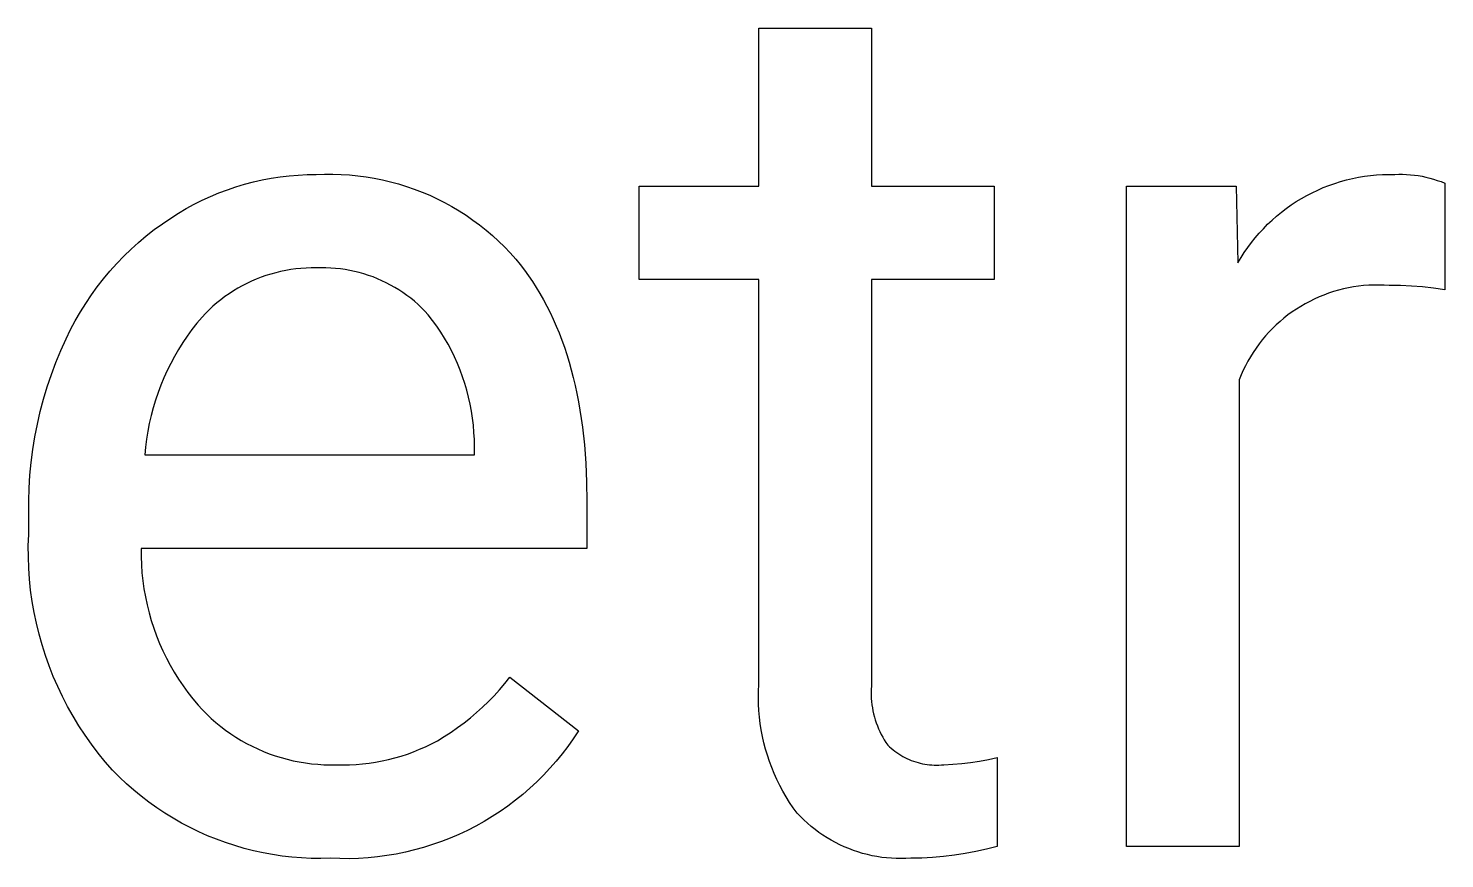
# Model space of a CAD drawing. Header units: millimetres. Extents: x 1287 to 5317, y -239 to 2577.
# Drawn here: x 5142.47 to 5188.51, y 117.28 to 144.28 of the extents above; entities that cross this region are included whole.
import ezdxf

# ---------------------------------------------------------------- set-up
doc = ezdxf.new("R2010")
doc.units = ezdxf.units.MM
doc.header["$MEASUREMENT"] = 0
doc.layers.add('Domyślny', color=7, linetype='Continuous', true_color=0x000000)

msp = doc.modelspace()

# ---------------------------------------------------------------- linework, layer by layer
at = {"layer": 'Domyślny'}
for p, q in [((5166.214, 139.153), (5166.214, 144.284)), ((5166.214, 144.284), (5169.872, 144.284)), ((5169.872, 144.284), (5169.872, 139.153)), ((5150.656, 139.455), (5150.949, 139.489)), ((5150.949, 139.489), (5151.243, 139.514)), ((5151.243, 139.514), (5151.537, 139.529)), ((5151.537, 139.529), (5151.832, 139.533)), ((5151.832, 139.533), (5152.102, 139.543)), ((5152.102, 139.543), (5152.372, 139.544)), ((5152.372, 139.544), (5152.642, 139.536)), ((5152.642, 139.536), (5152.912, 139.518)), ((5152.912, 139.518), (5153.18, 139.492)), ((5153.18, 139.492), (5153.448, 139.457)), ((5185.897, 139.473), (5186.094, 139.499)), ((5186.094, 139.499), (5186.291, 139.518)), ((5186.291, 139.518), (5186.489, 139.53)), ((5186.489, 139.53), (5186.687, 139.535)), ((5186.687, 139.535), (5186.886, 139.533)), ((5186.886, 139.533), (5187.013, 139.537)), ((5187.013, 139.537), (5187.141, 139.538)), ((5187.141, 139.538), (5187.268, 139.533)), ((5187.268, 139.533), (5187.396, 139.525)), ((5187.396, 139.525), (5187.523, 139.512)), ((5187.523, 139.512), (5187.649, 139.494)), ((5187.649, 139.494), (5187.775, 139.472)), ((5148.665, 138.933), (5148.941, 139.037)), ((5148.941, 139.037), (5149.22, 139.131)), ((5149.22, 139.131), (5149.502, 139.216)), ((5149.502, 139.216), (5149.788, 139.29)), ((5149.788, 139.29), (5150.075, 139.355)), ((5150.075, 139.355), (5150.365, 139.41)), ((5150.365, 139.41), (5150.656, 139.455)), ((5153.448, 139.457), (5153.715, 139.412)), ((5153.715, 139.412), (5153.98, 139.359)), ((5153.98, 139.359), (5154.243, 139.296)), ((5154.243, 139.296), (5154.503, 139.225)), ((5154.503, 139.225), (5154.761, 139.145)), ((5154.761, 139.145), (5155.016, 139.057)), ((5155.016, 139.057), (5155.269, 138.96)), ((5162.321, 136.112), (5162.321, 139.153)), ((5162.321, 139.153), (5166.214, 139.153)), ((5169.872, 139.153), (5173.864, 139.153)), ((5173.864, 139.153), (5173.864, 136.112)), ((5178.17, 117.676), (5178.17, 139.153)), ((5178.17, 139.153), (5181.727, 139.153)), ((5181.727, 139.153), (5181.787, 136.658)), ((5184.38, 139.026), (5184.562, 139.104)), ((5184.562, 139.104), (5184.747, 139.177)), ((5184.747, 139.177), (5184.934, 139.243)), ((5184.934, 139.243), (5185.123, 139.302)), ((5185.123, 139.302), (5185.314, 139.355)), ((5185.314, 139.355), (5185.507, 139.401)), ((5185.507, 139.401), (5185.701, 139.44)), ((5185.701, 139.44), (5185.897, 139.473)), ((5187.775, 139.472), (5187.9, 139.446)), ((5187.9, 139.446), (5188.024, 139.415)), ((5188.024, 139.415), (5188.147, 139.381)), ((5188.147, 139.381), (5188.268, 139.341)), ((5188.268, 139.341), (5188.388, 139.298)), ((5188.388, 139.298), (5188.507, 139.251)), ((5188.507, 139.251), (5188.507, 135.782)), ((5147.861, 138.565), (5148.125, 138.697)), ((5148.125, 138.697), (5148.393, 138.82)), ((5148.393, 138.82), (5148.665, 138.933)), ((5155.269, 138.96), (5155.517, 138.854)), ((5155.517, 138.854), (5155.762, 138.74)), ((5155.762, 138.74), (5156.003, 138.618)), ((5156.003, 138.618), (5156.24, 138.487)), ((5183.517, 138.539), (5183.683, 138.648)), ((5183.683, 138.648), (5183.852, 138.752)), ((5183.852, 138.752), (5184.025, 138.849)), ((5184.025, 138.849), (5184.201, 138.94)), ((5184.201, 138.94), (5184.38, 139.026)), ((5146.828, 137.931), (5147.1, 138.116)), ((5147.1, 138.116), (5147.348, 138.275)), ((5147.348, 138.275), (5147.602, 138.424)), ((5147.602, 138.424), (5147.861, 138.565)), ((5156.24, 138.487), (5156.472, 138.349)), ((5156.472, 138.349), (5156.699, 138.203)), ((5156.699, 138.203), (5156.922, 138.05)), ((5182.896, 138.047), (5183.045, 138.178)), ((5183.045, 138.178), (5183.198, 138.304)), ((5183.198, 138.304), (5183.356, 138.424)), ((5183.356, 138.424), (5183.517, 138.539)), ((5146.304, 137.534), (5146.563, 137.737)), ((5146.563, 137.737), (5146.828, 137.931)), ((5156.922, 138.05), (5157.139, 137.889)), ((5157.139, 137.889), (5157.35, 137.721)), ((5157.35, 137.721), (5157.556, 137.546)), ((5182.479, 137.624), (5182.613, 137.769)), ((5182.613, 137.769), (5182.752, 137.911)), ((5182.752, 137.911), (5182.896, 138.047)), ((5145.809, 137.101), (5146.053, 137.322)), ((5146.053, 137.322), (5146.304, 137.534)), ((5157.556, 137.546), (5157.756, 137.364)), ((5157.756, 137.364), (5157.949, 137.175)), ((5182.107, 137.159), (5182.226, 137.318)), ((5182.226, 137.318), (5182.349, 137.473)), ((5182.349, 137.473), (5182.479, 137.624)), ((5145.346, 136.636), (5145.573, 136.872)), ((5145.573, 136.872), (5145.809, 137.101)), ((5157.949, 137.175), (5158.136, 136.98)), ((5158.136, 136.98), (5158.316, 136.778)), ((5158.316, 136.778), (5158.458, 136.604)), ((5181.787, 136.658), (5181.888, 136.829)), ((5181.888, 136.829), (5181.995, 136.996)), ((5181.995, 136.996), (5182.107, 137.159)), ((5144.915, 136.139), (5145.126, 136.391)), ((5145.126, 136.391), (5145.346, 136.636)), ((5150.35, 136.292), (5150.191, 136.242)), ((5150.511, 136.337), (5150.35, 136.292)), ((5150.673, 136.376), (5150.511, 136.337)), ((5150.836, 136.409), (5150.673, 136.376)), ((5151.001, 136.437), (5150.836, 136.409)), ((5151.166, 136.459), (5151.001, 136.437)), ((5151.332, 136.476), (5151.166, 136.459)), ((5151.498, 136.487), (5151.332, 136.476)), ((5151.665, 136.492), (5151.498, 136.487)), ((5151.832, 136.492), (5151.665, 136.492)), ((5151.988, 136.496), (5151.832, 136.492)), ((5152.145, 136.496), (5151.988, 136.496)), ((5152.302, 136.49), (5152.145, 136.496)), ((5152.458, 136.478), (5152.302, 136.49)), ((5152.614, 136.461), (5152.458, 136.478)), ((5152.769, 136.439), (5152.614, 136.461)), ((5152.924, 136.412), (5152.769, 136.439)), ((5153.077, 136.38), (5152.924, 136.412)), ((5153.229, 136.342), (5153.077, 136.38)), ((5153.38, 136.299), (5153.229, 136.342)), ((5153.529, 136.251), (5153.38, 136.299)), ((5158.458, 136.604), (5158.596, 136.425)), ((5158.596, 136.425), (5158.729, 136.241)), ((5144.52, 135.613), (5144.713, 135.88)), ((5144.713, 135.88), (5144.915, 136.139)), ((5149.28, 135.832), (5149.137, 135.746)), ((5149.426, 135.913), (5149.28, 135.832)), ((5149.574, 135.989), (5149.426, 135.913)), ((5149.725, 136.06), (5149.574, 135.989)), ((5149.878, 136.126), (5149.725, 136.06)), ((5150.034, 136.187), (5149.878, 136.126)), ((5150.191, 136.242), (5150.034, 136.187)), ((5153.677, 136.198), (5153.529, 136.251)), ((5153.822, 136.14), (5153.677, 136.198)), ((5153.966, 136.078), (5153.822, 136.14)), ((5154.107, 136.01), (5153.966, 136.078)), ((5154.246, 135.937), (5154.107, 136.01)), ((5154.383, 135.86), (5154.246, 135.937)), ((5154.516, 135.778), (5154.383, 135.86)), ((5158.729, 136.241), (5158.858, 136.053)), ((5158.858, 136.053), (5158.982, 135.86)), ((5158.982, 135.86), (5159.102, 135.662)), ((5166.214, 136.112), (5162.321, 136.112)), ((5166.214, 122.947), (5166.214, 136.112)), ((5173.864, 136.112), (5169.872, 136.112)), ((5169.872, 136.112), (5169.872, 122.897)), ((5185.215, 135.809), (5185.053, 135.768)), ((5185.378, 135.844), (5185.215, 135.809)), ((5185.542, 135.874), (5185.378, 135.844)), ((5185.707, 135.898), (5185.542, 135.874)), ((5185.873, 135.916), (5185.707, 135.898)), ((5186.04, 135.929), (5185.873, 135.916)), ((5186.207, 135.936), (5186.04, 135.929)), ((5186.374, 135.937), (5186.207, 135.936)), ((5186.541, 135.932), (5186.374, 135.937)), ((5186.707, 135.922), (5186.541, 135.932)), ((5187.069, 135.918), (5186.707, 135.922)), ((5187.43, 135.902), (5187.069, 135.918)), ((5187.79, 135.874), (5187.43, 135.902)), ((5188.149, 135.834), (5187.79, 135.874)), ((5188.507, 135.782), (5188.149, 135.834)), ((5144.336, 135.341), (5144.52, 135.613)), ((5148.598, 135.354), (5148.472, 135.245)), ((5148.728, 135.459), (5148.598, 135.354)), ((5148.861, 135.559), (5148.728, 135.459)), ((5148.998, 135.655), (5148.861, 135.559)), ((5149.137, 135.746), (5148.998, 135.655)), ((5154.647, 135.692), (5154.516, 135.778)), ((5154.775, 135.601), (5154.647, 135.692)), ((5154.9, 135.507), (5154.775, 135.601)), ((5155.021, 135.407), (5154.9, 135.507)), ((5155.139, 135.304), (5155.021, 135.407)), ((5159.102, 135.662), (5159.217, 135.46)), ((5159.217, 135.46), (5159.327, 135.253)), ((5184.12, 135.406), (5183.973, 135.327)), ((5184.27, 135.48), (5184.12, 135.406)), ((5184.423, 135.548), (5184.27, 135.48)), ((5184.577, 135.611), (5184.423, 135.548)), ((5184.734, 135.669), (5184.577, 135.611)), ((5184.893, 135.721), (5184.734, 135.669)), ((5185.053, 135.768), (5184.893, 135.721)), ((5143.998, 134.777), (5144.162, 135.062)), ((5144.162, 135.062), (5144.336, 135.341)), ((5148.117, 134.893), (5147.95, 134.693)), ((5148.231, 135.014), (5148.117, 134.893)), ((5148.349, 135.132), (5148.231, 135.014)), ((5148.472, 135.245), (5148.349, 135.132)), ((5155.254, 135.197), (5155.139, 135.304)), ((5155.364, 135.086), (5155.254, 135.197)), ((5155.471, 134.971), (5155.364, 135.086)), ((5155.612, 134.788), (5155.471, 134.971)), ((5159.327, 135.253), (5159.434, 135.041)), ((5159.434, 135.041), (5159.535, 134.825)), ((5183.414, 134.963), (5183.283, 134.86)), ((5183.549, 135.061), (5183.414, 134.963)), ((5183.687, 135.155), (5183.549, 135.061)), ((5183.829, 135.243), (5183.687, 135.155)), ((5183.973, 135.327), (5183.829, 135.243)), ((5143.699, 134.192), (5143.844, 134.487)), ((5143.844, 134.487), (5143.998, 134.777)), ((5147.791, 134.488), (5147.638, 134.278)), ((5147.95, 134.693), (5147.791, 134.488)), ((5155.747, 134.6), (5155.612, 134.788)), ((5155.876, 134.407), (5155.747, 134.6)), ((5159.535, 134.825), (5159.632, 134.604)), ((5159.632, 134.604), (5159.725, 134.379)), ((5182.911, 134.524), (5182.795, 134.404)), ((5183.031, 134.64), (5182.911, 134.524)), ((5183.155, 134.752), (5183.031, 134.64)), ((5183.283, 134.86), (5183.155, 134.752)), ((5143.527, 133.809), (5143.699, 134.192)), ((5147.493, 134.063), (5147.354, 133.843)), ((5147.638, 134.278), (5147.493, 134.063)), ((5155.998, 134.211), (5155.876, 134.407)), ((5156.113, 134.01), (5155.998, 134.211)), ((5156.222, 133.806), (5156.113, 134.01)), ((5159.725, 134.379), (5159.813, 134.149)), ((5159.813, 134.149), (5159.896, 133.914)), ((5182.473, 134.021), (5182.375, 133.886)), ((5182.576, 134.152), (5182.473, 134.021)), ((5182.683, 134.28), (5182.576, 134.152)), ((5182.795, 134.404), (5182.683, 134.28)), ((5143.368, 133.421), (5143.527, 133.809)), ((5147.224, 133.618), (5147.101, 133.39)), ((5147.354, 133.843), (5147.224, 133.618)), ((5156.324, 133.598), (5156.222, 133.806)), ((5156.418, 133.386), (5156.324, 133.598)), ((5159.896, 133.914), (5159.975, 133.675)), ((5159.975, 133.675), (5160.05, 133.43)), ((5182.192, 133.606), (5182.109, 133.461)), ((5182.281, 133.747), (5182.192, 133.606)), ((5182.375, 133.886), (5182.281, 133.747)), ((5143.222, 133.027), (5143.368, 133.421)), ((5146.985, 133.157), (5146.878, 132.92)), ((5147.101, 133.39), (5146.985, 133.157)), ((5156.506, 133.172), (5156.418, 133.386)), ((5156.586, 132.955), (5156.506, 133.172)), ((5160.05, 133.43), (5160.12, 133.182)), ((5160.12, 133.182), (5160.185, 132.929)), ((5181.956, 133.164), (5181.888, 133.012)), ((5182.03, 133.314), (5181.956, 133.164)), ((5182.109, 133.461), (5182.03, 133.314)), ((5142.967, 132.227), (5143.088, 132.629)), ((5143.088, 132.629), (5143.222, 133.027)), ((5146.778, 132.68), (5146.687, 132.437)), ((5146.878, 132.92), (5146.778, 132.68)), ((5156.659, 132.735), (5156.586, 132.955)), ((5156.724, 132.513), (5156.659, 132.735)), ((5160.185, 132.929), (5160.246, 132.671)), ((5160.246, 132.671), (5160.303, 132.408)), ((5181.888, 133.012), (5181.825, 132.857)), ((5181.825, 132.857), (5181.825, 117.676)), ((5142.86, 131.822), (5142.967, 132.227)), ((5146.604, 132.191), (5146.529, 131.942)), ((5146.687, 132.437), (5146.604, 132.191)), ((5156.782, 132.289), (5156.724, 132.513)), ((5156.832, 132.063), (5156.782, 132.289)), ((5160.303, 132.408), (5160.355, 132.141)), ((5160.355, 132.141), (5160.402, 131.869)), ((5142.765, 131.413), (5142.86, 131.822)), ((5146.462, 131.691), (5146.404, 131.438)), ((5146.529, 131.942), (5146.462, 131.691)), ((5156.875, 131.835), (5156.832, 132.063)), ((5156.91, 131.606), (5156.875, 131.835)), ((5160.402, 131.869), (5160.445, 131.592)), ((5142.684, 131.001), (5142.765, 131.413)), ((5146.404, 131.438), (5146.355, 131.183)), ((5156.937, 131.377), (5156.91, 131.606)), ((5156.956, 131.146), (5156.937, 131.377)), ((5160.445, 131.592), (5160.483, 131.311)), ((5160.483, 131.311), (5160.547, 130.735)), ((5142.617, 130.587), (5142.684, 131.001)), ((5146.314, 130.926), (5146.281, 130.669)), ((5146.355, 131.183), (5146.314, 130.926)), ((5156.968, 130.915), (5156.956, 131.146)), ((5156.972, 130.683), (5156.968, 130.915)), ((5142.563, 130.17), (5142.617, 130.587)), ((5146.281, 130.669), (5146.258, 130.41)), ((5146.258, 130.41), (5156.972, 130.41)), ((5156.972, 130.41), (5156.972, 130.683)), ((5160.547, 130.735), (5160.592, 130.141)), ((5142.523, 129.753), (5142.563, 130.17)), ((5160.592, 130.141), (5160.619, 129.527)), ((5142.496, 129.334), (5142.523, 129.753)), ((5160.619, 129.527), (5160.628, 128.895)), ((5142.483, 128.914), (5142.496, 129.334)), ((5142.483, 128.495), (5142.483, 128.914)), ((5142.483, 127.82), (5142.483, 128.495)), ((5160.628, 128.895), (5160.628, 127.369)), ((5142.471, 127.458), (5142.483, 127.82)), ((5142.472, 127.095), (5142.471, 127.458)), ((5142.485, 126.733), (5142.472, 127.095)), ((5160.628, 127.369), (5146.139, 127.369)), ((5146.139, 127.369), (5146.139, 127.105)), ((5146.139, 127.105), (5146.148, 126.842)), ((5142.51, 126.371), (5142.485, 126.733)), ((5146.148, 126.842), (5146.166, 126.578)), ((5142.547, 126.01), (5142.51, 126.371)), ((5146.166, 126.578), (5146.194, 126.316)), ((5146.194, 126.316), (5146.23, 126.055)), ((5142.597, 125.651), (5142.547, 126.01)), ((5146.23, 126.055), (5146.276, 125.795)), ((5146.276, 125.795), (5146.331, 125.537)), ((5142.659, 125.293), (5142.597, 125.651)), ((5142.733, 124.938), (5142.659, 125.293)), ((5146.331, 125.537), (5146.395, 125.281)), ((5146.395, 125.281), (5146.467, 125.027)), ((5142.82, 124.586), (5142.733, 124.938)), ((5146.467, 125.027), (5146.548, 124.776)), ((5146.548, 124.776), (5146.639, 124.528)), ((5142.918, 124.237), (5142.82, 124.586)), ((5146.639, 124.528), (5146.737, 124.284)), ((5143.028, 123.891), (5142.918, 124.237)), ((5143.149, 123.549), (5143.028, 123.891)), ((5146.737, 124.284), (5146.844, 124.043)), ((5146.844, 124.043), (5146.96, 123.806)), ((5143.283, 123.212), (5143.149, 123.549)), ((5146.96, 123.806), (5147.084, 123.573)), ((5147.084, 123.573), (5147.215, 123.344)), ((5143.427, 122.879), (5143.283, 123.212)), ((5147.215, 123.344), (5147.355, 123.12)), ((5147.355, 123.12), (5147.502, 122.901)), ((5157.784, 122.777), (5157.955, 122.977)), ((5157.955, 122.977), (5158.118, 123.182)), ((5158.118, 123.182), (5160.352, 121.439)), ((5166.204, 122.735), (5166.214, 122.947)), ((5143.583, 122.552), (5143.427, 122.879)), ((5143.75, 122.23), (5143.583, 122.552)), ((5147.502, 122.901), (5147.657, 122.688)), ((5147.657, 122.688), (5147.82, 122.48)), ((5147.82, 122.48), (5147.989, 122.278)), ((5157.425, 122.394), (5157.608, 122.583)), ((5157.608, 122.583), (5157.784, 122.777)), ((5166.201, 122.523), (5166.204, 122.735)), ((5166.205, 122.311), (5166.201, 122.523)), ((5169.867, 122.795), (5169.864, 122.694)), ((5169.864, 122.694), (5169.866, 122.592)), ((5169.866, 122.592), (5169.87, 122.491)), ((5169.872, 122.897), (5169.867, 122.795)), ((5169.87, 122.491), (5169.879, 122.389)), ((5143.928, 121.914), (5143.75, 122.23)), ((5147.989, 122.278), (5148.126, 122.129)), ((5148.126, 122.129), (5148.269, 121.986)), ((5156.842, 121.866), (5157.042, 122.036)), ((5157.042, 122.036), (5157.237, 122.212)), ((5157.237, 122.212), (5157.425, 122.394)), ((5166.216, 122.099), (5166.205, 122.311)), ((5166.235, 121.888), (5166.216, 122.099)), ((5169.879, 122.389), (5169.89, 122.288)), ((5169.89, 122.288), (5169.905, 122.188)), ((5169.905, 122.188), (5169.924, 122.088)), ((5169.924, 122.088), (5169.946, 121.989)), ((5144.116, 121.604), (5143.928, 121.914)), ((5144.315, 121.3), (5144.116, 121.604)), ((5148.269, 121.986), (5148.416, 121.847)), ((5148.416, 121.847), (5148.568, 121.714)), ((5148.568, 121.714), (5148.724, 121.586)), ((5148.724, 121.586), (5148.885, 121.463)), ((5156.211, 121.395), (5156.426, 121.545)), ((5156.426, 121.545), (5156.637, 121.702)), ((5156.637, 121.702), (5156.842, 121.866)), ((5166.26, 121.678), (5166.235, 121.888)), ((5166.293, 121.468), (5166.26, 121.678)), ((5169.946, 121.989), (5169.972, 121.89)), ((5169.972, 121.89), (5170.001, 121.793)), ((5170.001, 121.793), (5170.033, 121.697)), ((5170.033, 121.697), (5170.068, 121.601)), ((5170.068, 121.601), (5170.107, 121.507)), ((5144.525, 121.004), (5144.315, 121.3)), ((5148.885, 121.463), (5149.05, 121.346)), ((5149.05, 121.346), (5149.219, 121.235)), ((5149.219, 121.235), (5149.392, 121.13)), ((5149.392, 121.13), (5149.568, 121.031)), ((5155.577, 121.018), (5155.767, 121.116)), ((5155.767, 121.116), (5155.991, 121.252)), ((5155.991, 121.252), (5156.211, 121.395)), ((5160.183, 121.183), (5160.005, 120.933)), ((5160.352, 121.439), (5160.183, 121.183)), ((5166.333, 121.26), (5166.293, 121.468)), ((5166.38, 121.053), (5166.333, 121.26)), ((5170.107, 121.507), (5170.149, 121.415)), ((5170.149, 121.415), (5170.194, 121.324)), ((5170.194, 121.324), (5170.243, 121.234)), ((5170.243, 121.234), (5170.294, 121.147)), ((5170.294, 121.147), (5170.348, 121.061)), ((5144.744, 120.715), (5144.525, 121.004)), ((5144.973, 120.434), (5144.744, 120.715)), ((5149.568, 121.031), (5149.748, 120.939)), ((5149.748, 120.939), (5149.93, 120.852)), ((5149.93, 120.852), (5150.116, 120.772)), ((5150.116, 120.772), (5150.304, 120.698)), ((5150.304, 120.698), (5150.495, 120.631)), ((5150.495, 120.631), (5150.688, 120.571)), ((5154.384, 120.561), (5154.589, 120.62)), ((5154.589, 120.62), (5154.792, 120.687)), ((5154.792, 120.687), (5154.992, 120.76)), ((5154.992, 120.76), (5155.19, 120.839)), ((5155.19, 120.839), (5155.385, 120.925)), ((5155.385, 120.925), (5155.577, 121.018)), ((5159.819, 120.689), (5159.625, 120.452)), ((5160.005, 120.933), (5159.819, 120.689)), ((5166.433, 120.848), (5166.38, 121.053)), ((5166.494, 120.645), (5166.433, 120.848)), ((5166.561, 120.443), (5166.494, 120.645)), ((5170.348, 121.061), (5170.405, 120.977)), ((5170.405, 120.977), (5170.461, 120.924)), ((5170.461, 120.924), (5170.518, 120.873)), ((5170.518, 120.873), (5170.577, 120.824)), ((5170.577, 120.824), (5170.637, 120.777)), ((5170.637, 120.777), (5170.699, 120.732)), ((5170.699, 120.732), (5170.763, 120.689)), ((5170.763, 120.689), (5170.828, 120.648)), ((5170.828, 120.648), (5170.894, 120.61)), ((5145.211, 120.16), (5144.973, 120.434)), ((5145.433, 119.937), (5145.211, 120.16)), ((5150.688, 120.571), (5150.883, 120.517)), ((5150.883, 120.517), (5151.08, 120.47)), ((5151.08, 120.47), (5151.278, 120.431)), ((5151.278, 120.431), (5151.477, 120.397)), ((5151.477, 120.397), (5151.678, 120.371)), ((5151.678, 120.371), (5151.879, 120.352)), ((5151.879, 120.352), (5152.081, 120.34)), ((5152.081, 120.34), (5152.283, 120.335)), ((5152.283, 120.335), (5152.485, 120.337)), ((5152.485, 120.337), (5152.698, 120.334)), ((5152.698, 120.334), (5152.912, 120.338)), ((5152.912, 120.338), (5153.125, 120.349)), ((5153.125, 120.349), (5153.337, 120.366)), ((5153.337, 120.366), (5153.549, 120.391)), ((5153.549, 120.391), (5153.76, 120.423)), ((5153.76, 120.423), (5153.969, 120.462)), ((5153.969, 120.462), (5154.178, 120.508)), ((5154.178, 120.508), (5154.384, 120.561)), ((5159.423, 120.222), (5159.213, 119.998)), ((5159.625, 120.452), (5159.423, 120.222)), ((5166.635, 120.245), (5166.561, 120.443)), ((5166.716, 120.049), (5166.635, 120.245)), ((5170.894, 120.61), (5170.962, 120.573)), ((5170.962, 120.573), (5171.03, 120.54)), ((5171.03, 120.54), (5171.1, 120.508)), ((5171.1, 120.508), (5171.171, 120.479)), ((5171.171, 120.479), (5171.243, 120.452)), ((5171.243, 120.452), (5171.316, 120.428)), ((5171.316, 120.428), (5171.389, 120.406)), ((5171.389, 120.406), (5171.463, 120.387)), ((5171.463, 120.387), (5171.538, 120.371)), ((5171.538, 120.371), (5171.613, 120.356)), ((5171.613, 120.356), (5171.689, 120.345)), ((5171.689, 120.345), (5171.765, 120.336)), ((5171.765, 120.336), (5171.842, 120.33)), ((5171.842, 120.33), (5171.918, 120.326)), ((5171.918, 120.326), (5171.995, 120.325)), ((5171.995, 120.325), (5172.071, 120.326)), ((5172.071, 120.326), (5172.148, 120.33)), ((5172.148, 120.33), (5172.224, 120.337)), ((5172.224, 120.337), (5172.517, 120.352)), ((5172.517, 120.352), (5172.808, 120.377)), ((5172.808, 120.377), (5173.099, 120.411)), ((5173.099, 120.411), (5173.388, 120.455)), ((5173.388, 120.455), (5173.676, 120.509)), ((5173.676, 120.509), (5173.962, 120.572)), ((5173.962, 120.572), (5173.962, 117.682)), ((5145.662, 119.721), (5145.433, 119.937)), ((5145.898, 119.513), (5145.662, 119.721)), ((5158.995, 119.782), (5158.771, 119.574)), ((5159.213, 119.998), (5158.995, 119.782)), ((5166.804, 119.855), (5166.716, 120.049)), ((5166.897, 119.665), (5166.804, 119.855)), ((5146.141, 119.314), (5145.898, 119.513)), ((5146.391, 119.122), (5146.141, 119.314)), ((5158.539, 119.373), (5158.301, 119.181)), ((5158.771, 119.574), (5158.539, 119.373)), ((5166.998, 119.478), (5166.897, 119.665)), ((5167.104, 119.295), (5166.998, 119.478)), ((5167.217, 119.115), (5167.104, 119.295)), ((5146.647, 118.939), (5146.391, 119.122)), ((5146.909, 118.765), (5146.647, 118.939)), ((5157.805, 118.82), (5157.548, 118.653)), ((5158.056, 118.996), (5157.805, 118.82)), ((5158.301, 119.181), (5158.056, 118.996)), ((5167.335, 118.939), (5167.217, 119.115)), ((5167.46, 118.767), (5167.335, 118.939)), ((5147.176, 118.6), (5146.909, 118.765)), ((5147.449, 118.443), (5147.176, 118.6)), ((5147.728, 118.297), (5147.449, 118.443)), ((5157.018, 118.345), (5156.745, 118.205)), ((5157.286, 118.495), (5157.018, 118.345)), ((5157.548, 118.653), (5157.286, 118.495)), ((5167.568, 118.653), (5167.46, 118.767)), ((5167.681, 118.542), (5167.568, 118.653)), ((5167.798, 118.435), (5167.681, 118.542)), ((5167.918, 118.332), (5167.798, 118.435)), ((5168.042, 118.233), (5167.918, 118.332)), ((5148.011, 118.159), (5147.728, 118.297)), ((5148.298, 118.031), (5148.011, 118.159)), ((5148.59, 117.913), (5148.298, 118.031)), ((5148.885, 117.805), (5148.59, 117.913)), ((5156.186, 117.953), (5155.901, 117.842)), ((5156.468, 118.075), (5156.186, 117.953)), ((5156.745, 118.205), (5156.468, 118.075)), ((5168.169, 118.139), (5168.042, 118.233)), ((5168.299, 118.049), (5168.169, 118.139)), ((5168.433, 117.963), (5168.299, 118.049)), ((5168.569, 117.883), (5168.433, 117.963)), ((5168.708, 117.807), (5168.569, 117.883)), ((5149.184, 117.707), (5148.885, 117.805)), ((5149.487, 117.619), (5149.184, 117.707)), ((5149.791, 117.541), (5149.487, 117.619)), ((5150.099, 117.474), (5149.791, 117.541)), ((5150.408, 117.417), (5150.099, 117.474)), ((5150.719, 117.37), (5150.408, 117.417)), ((5154.425, 117.434), (5154.123, 117.383)), ((5154.726, 117.495), (5154.425, 117.434)), ((5155.024, 117.567), (5154.726, 117.495)), ((5155.319, 117.649), (5155.024, 117.567)), ((5155.612, 117.74), (5155.319, 117.649)), ((5155.901, 117.842), (5155.612, 117.74)), ((5168.849, 117.736), (5168.708, 117.807)), ((5168.993, 117.67), (5168.849, 117.736)), ((5169.139, 117.609), (5168.993, 117.67)), ((5169.287, 117.553), (5169.139, 117.609)), ((5169.437, 117.502), (5169.287, 117.553)), ((5169.588, 117.456), (5169.437, 117.502)), ((5169.742, 117.416), (5169.588, 117.456)), ((5169.896, 117.381), (5169.742, 117.416)), ((5172.571, 117.397), (5172.219, 117.354)), ((5172.922, 117.451), (5172.571, 117.397)), ((5173.271, 117.517), (5172.922, 117.451)), ((5173.618, 117.594), (5173.271, 117.517)), ((5173.962, 117.682), (5173.618, 117.594)), ((5181.825, 117.676), (5178.17, 117.676)), ((5151.032, 117.334), (5150.719, 117.37)), ((5151.346, 117.309), (5151.032, 117.334)), ((5151.66, 117.294), (5151.346, 117.309)), ((5151.974, 117.29), (5151.66, 117.294)), ((5152.289, 117.296), (5151.974, 117.29)), ((5152.595, 117.284), (5152.289, 117.296)), ((5152.902, 117.283), (5152.595, 117.284)), ((5153.208, 117.293), (5152.902, 117.283)), ((5153.514, 117.312), (5153.208, 117.293)), ((5153.819, 117.343), (5153.514, 117.312)), ((5154.123, 117.383), (5153.819, 117.343)), ((5170.051, 117.351), (5169.896, 117.381)), ((5170.208, 117.327), (5170.051, 117.351)), ((5170.365, 117.308), (5170.208, 117.327)), ((5170.523, 117.295), (5170.365, 117.308)), ((5170.681, 117.287), (5170.523, 117.295)), ((5170.839, 117.284), (5170.681, 117.287)), ((5170.997, 117.287), (5170.839, 117.284)), ((5171.155, 117.296), (5170.997, 117.287)), ((5171.51, 117.304), (5171.155, 117.296)), ((5171.865, 117.323), (5171.51, 117.304)), ((5172.219, 117.354), (5171.865, 117.323))]:
    msp.add_line(p, q, dxfattribs=at)

doc.saveas('drawing.dxf')
